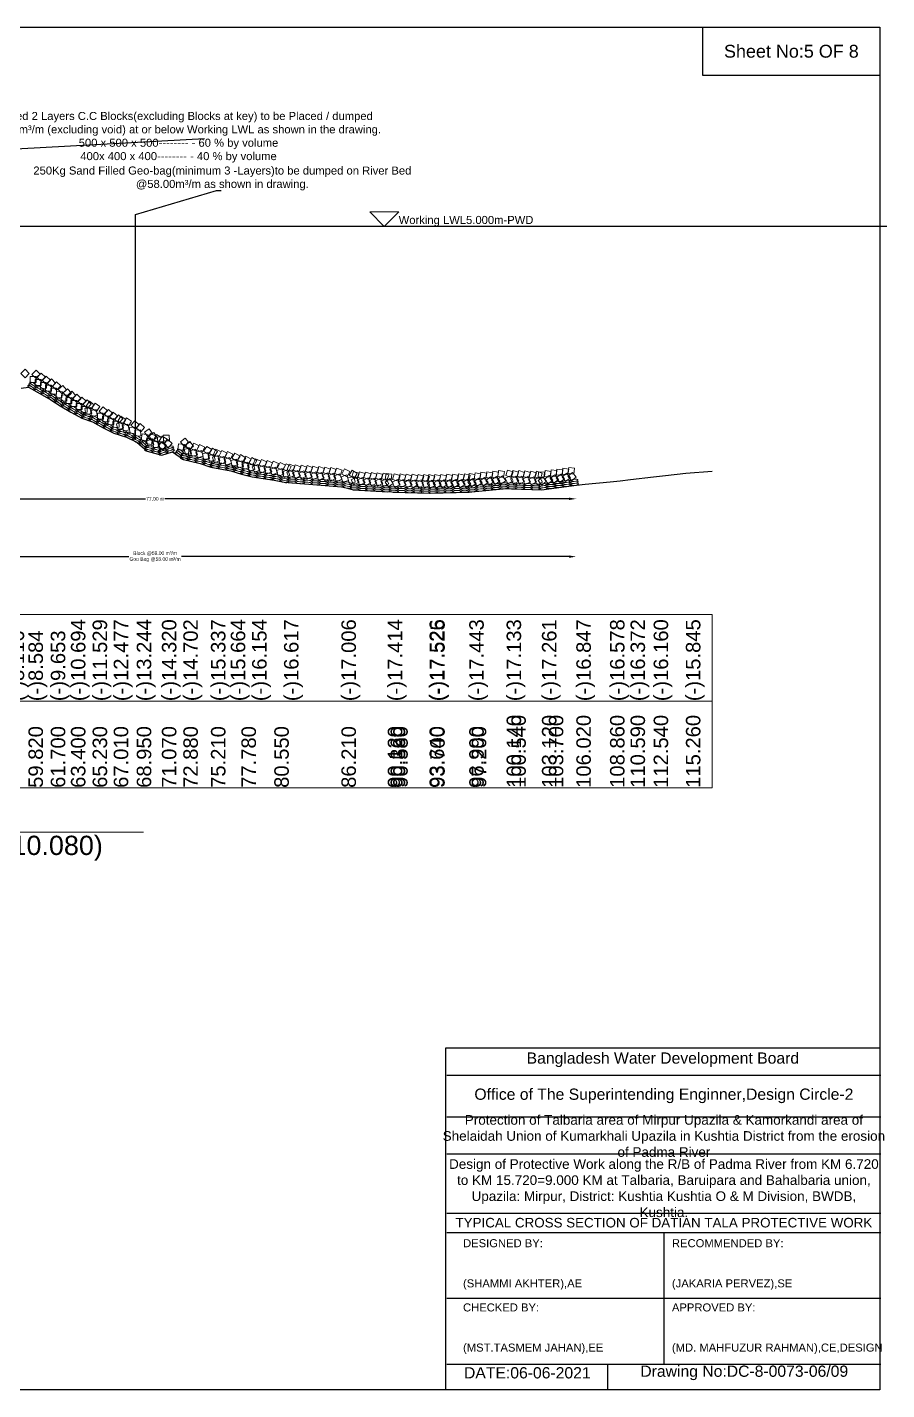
# Model space of a CAD drawing. Header units: inches. Extents: x 89000 to 215021, y -28933 to 1384.
# Drawn here: x 157658.7 to 157731, y -28933 to -28818.2 of the extents above; entities that cross this region are included whole.
import ezdxf

# ---------------------------------------------------------------- set-up
doc = ezdxf.new("R2010")
doc.units = ezdxf.units.IN
doc.header["$LTSCALE"] = 7
doc.header["$MEASUREMENT"] = 0
doc.header["$PDMODE"] = 3
for name, color, linetype, lineweight in [('Bed Level Divider', 7, 'Continuous', 9), ('Cross section Data Border', 7, 'Continuous', 9), ('Cross Section Labels', 7, 'Continuous', 9), ('Existing_Bed_Level for Xsection', 7, 'Continuous', 25), ('Long Section Labels', 7, 'Continuous', 9)]:
    doc.layers.add(name, color=color, linetype=linetype, lineweight=lineweight)
doc.styles.get("Standard").update_dxf_attribs({"font": 'arial.ttf'})
doc.dimstyles.new('Appron Lebeling Style', dxfattribs={"dimtxt": 50, "dimasz": 50, "dimexe": 0.18, "dimexo": 0.0625, "dimgap": 0.09, "dimtad": 0, "dimtih": 1, "dimtoh": 1, "dimdec": 4, "dimzin": 0, "dimdsep": 46, "dimtxsty": 'Standard', "dimcen": 0.09, "dimse1": 1, "dimse2": 1, "dimadec": 0, "dimazin": 0, "dimtfac": 1, "dimtdec": 4, "dimtofl": 0, "dimtmove": 0, "dimatfit": 3, "dimfxl": 1, "dimtolj": 1, "dimtzin": 0, "dimarcsym": 0})
doc.dimstyles.get("Standard").update_dxf_attribs({"dimtxt": 0.18, "dimasz": 0.18, "dimexe": 0.18, "dimexo": 0.0625, "dimgap": 0.09, "dimtad": 0, "dimtih": 1, "dimtoh": 1, "dimdec": 4, "dimzin": 0, "dimdsep": 46, "dimtxsty": 'Standard', "dimcen": 0.09, "dimadec": 0, "dimazin": 0, "dimtfac": 1, "dimtdec": 4, "dimtofl": 0, "dimtmove": 0, "dimatfit": 3, "dimfxl": 1, "dimtolj": 1, "dimtzin": 0, "dimarcsym": 0})

# ---------------------------------------------------------------- blocks, each defined once
blk = doc.blocks.new('*D4')
at = {"layer": 'Cross Section Labels', "color": 0, "lineweight": -2, "transparency": 16777216}
for p, q in [((157634.57, -28857.9), (157668.61, -28857.9)), ((157704.29, -28857.9), (157670.25, -28857.9))]:
    blk.add_line(p, q, dxfattribs=at)
at = {"layer": 'Cross Section Labels', "color": 0, "transparency": 16777216}
for points in [[(157634.57, -28857.8), (157634.57, -28858), (157633.97, -28857.9)], [(157704.29, -28857.8), (157704.29, -28858), (157704.89, -28857.9)]]:
    blk.add_solid(points, dxfattribs=at)
at = {"layer": 'Defpoints', "color": 0, "transparency": 16777216}
for p in [(157633.97, -28834.93), (157704.89, -28856.75), (157704.89, -28857.9)]:
    blk.add_point(p, dxfattribs=at)
at = {"layer": 'Cross Section Labels', "color": 0, "transparency": 16777216, "insert": (157669.43, -28857.9), "char_height": 0.3, "attachment_point": 5}
blk.add_mtext('\\A1;77.00 m', dxfattribs=at)
blk = doc.blocks.new('*D5')
at = {"layer": 'Cross Section Labels', "color": 0, "lineweight": -2, "transparency": 16777216}
for p, q in [((157634.57, -28862.77), (157667.21, -28862.77)), ((157704.29, -28862.77), (157671.65, -28862.77))]:
    blk.add_line(p, q, dxfattribs=at)
at = {"layer": 'Cross Section Labels', "color": 0, "transparency": 16777216}
for points in [[(157634.57, -28862.67), (157634.57, -28862.87), (157633.97, -28862.77)], [(157704.29, -28862.67), (157704.29, -28862.87), (157704.89, -28862.77)]]:
    blk.add_solid(points, dxfattribs=at)
at = {"layer": 'Defpoints', "color": 0, "transparency": 16777216}
for p in [(157633.97, -28834.93), (157704.89, -28856.75), (157704.89, -28862.77)]:
    blk.add_point(p, dxfattribs=at)
at = {"layer": 'Cross Section Labels', "color": 0, "transparency": 16777216, "insert": (157669.43, -28862.77), "char_height": 0.3, "attachment_point": 5}
blk.add_mtext('\\A1;Block @59.00 m³/m ^JGoo Bag @58.00 m³/m ', dxfattribs=at)

msp = doc.modelspace()

# ---------------------------------------------------------------- linework, layer by layer
for points in [[(157568.09036, -28818.16454), (157730.45036, -28818.16454), (157730.45036, -28932.9693), (157568.09036, -28932.9693)], [(157715.56248, -28818.16454), (157730.44548, -28818.16454), (157730.44548, -28822.22354), (157715.56248, -28822.22354)]]:
    msp.add_lwpolyline(points, close=True)
for points in [[(157693.91936, -28932.9693), (157693.91936, -28904.14906), (157730.45036, -28904.14906)], [(157694.00638, -28906.44916), (157730.53738, -28906.44916)], [(157694.00638, -28909.96696), (157730.53738, -28909.96696)], [(157694.00638, -28913.07886), (157730.53738, -28913.07886)], [(157694.00638, -28918.08496), (157730.53738, -28918.08496)], [(157694.00638, -28919.70856), (157730.53738, -28919.70856)], [(157712.27188, -28919.70856), (157712.27188, -28930.80316)], [(157694.00638, -28925.25586), (157730.53738, -28925.25586)], [(157694.00638, -28930.80316), (157730.53738, -28930.80316)], [(157707.53638, -28930.80316), (157707.53638, -28932.9693)]]:
    msp.add_lwpolyline(points)
at = {"layer": 'Bed Level Divider'}
msp.add_line((157716.34284, -28867.64086), (157716.34284, -28882.25326), dxfattribs=at)
at = {"layer": 'Cross section Data Border'}
for points in [[(157716.34284, -28882.25326), (157577.11882, -28882.25326), (157577.11882, -28867.64086), (157716.34284, -28867.64086)], [(157577.11882, -28874.94706), (157716.34284, -28874.94706)]]:
    msp.add_lwpolyline(points, dxfattribs=at)
at = {"layer": 'Cross Section Labels'}
msp.add_lwpolyline([(157688.72361, -28834.94427), (157689.94131, -28833.72657), (157687.50591, -28833.72657)], close=True, dxfattribs=at)
msp.add_lwpolyline([(157612.58986, -28885.99045), (157640.51578, -28885.99045), (157668.4417, -28885.99045)], dxfattribs=at)
at = {"layer": 'Existing_Bed_Level for Xsection'}
for points in [[(157632.29492, -28834.93344), (157731.03492, -28834.93344)], [(157658.13932, -28848.58723), (157658.76839, -28848.48538), (157659.71698, -28849.02757), (157660.64559, -28849.55279), (157661.42443, -28850.06702), (157662.34307, -28850.59224), (157663.25171, -28851.10148), (157664.17035, -28851.426), (157665.05903, -28851.90928), (157665.9477, -28852.37259), (157667.01611, -28852.71009), (157667.88482, -28853.13845), (157668.7735, -28853.89433), (157670.00167, -28854.21285), (157670.90033, -28853.92628), (157671.80898, -28854.59429), (157673.21688, -28854.92379), (157674.13552, -28855.22834), (157675.80304, -28855.55486), (157676.7017, -28855.80948), (157677.60036, -28856.04413), (157679.46758, -28856.32271), (157680.28636, -28856.50644), (157685.11917, -28856.89486), (157685.62841, -28856.99471), (157686.09772, -28857.1355), (157689.02336, -28857.30226), (157689.263, -28857.27729), (157689.48268, -28857.3372), (157692.53813, -28857.41409), (157692.59804, -28857.41309), (157692.59804, -28857.41309), (157692.59804, -28857.41309), (157695.88315, -28857.33121), (157696.09284, -28857.29826), (157699.02847, -28857.02167), (157699.42788, -28857.05063), (157702.00404, -28857.14948), (157702.58318, -28857.04664), (157704.89973, -28856.7361), (157705.62865, -28856.65921), (157707.73551, -28856.4675), (157708.58425, -28856.37064), (157709.46294, -28856.2618), (157711.41005, -28856.05012), (157712.39857, -28855.9313), (157714.126, -28855.73559), (157716.3427, -28855.57682)]]:
    msp.add_lwpolyline(points, dxfattribs=at)
at = {"layer": 'Long Section Labels'}
for points in [[(157658.83453, -28847.3434), (157658.48591, -28846.98601), (157658.12852, -28847.33463), (157658.47714, -28847.69202)], [(157659.40427, -28847.59384), (157658.90502, -28847.5957), (157658.90688, -28848.09496), (157659.40614, -28848.09309)], [(157659.75635, -28847.40949), (157659.40187, -28847.05792), (157659.0503, -28847.41241), (157659.40479, -28847.76397)], [(157659.83772, -28847.84159), (157659.33846, -28847.84345), (157659.34033, -28848.34271), (157659.83959, -28848.34084)], [(157660.1898, -28847.65724), (157659.83531, -28847.30567), (157659.48375, -28847.66016), (157659.83824, -28848.01172)], [(157660.27117, -28848.08934), (157659.77191, -28848.0912), (157659.77378, -28848.59046), (157660.27303, -28848.58859)], [(157660.62325, -28847.90499), (157660.26876, -28847.55342), (157659.9172, -28847.90791), (157660.27168, -28848.25947)], [(157661.05267, -28848.14669), (157660.6966, -28847.79673), (157660.34664, -28848.1528), (157660.70271, -28848.50276)], [(157661.48724, -28848.39247), (157661.13116, -28848.04251), (157660.78121, -28848.39859), (157661.13728, -28848.74854)], [(157660.70143, -28848.33263), (157660.20219, -28848.33675), (157660.20631, -28848.83599), (157660.70555, -28848.83187)], [(157661.13599, -28848.57841), (157660.63675, -28848.58254), (157660.64088, -28849.08178), (157661.14012, -28849.07765)], [(157661.61928, -28848.88954), (157661.12094, -28848.85933), (157661.09073, -28849.35767), (157661.58907, -28849.38789)], [(157661.98248, -28848.7282), (157661.65132, -28848.35458), (157661.2777, -28848.68575), (157661.60887, -28849.05936)], [(157662.03592, -28849.16463), (157661.53758, -28849.13442), (157661.50737, -28849.63276), (157662.00571, -28849.66297)], [(157662.39912, -28849.00328), (157662.06795, -28848.62967), (157661.69434, -28848.96084), (157662.02551, -28849.33445)], [(157662.76155, -28849.1908), (157662.40711, -28848.8392), (157662.0555, -28849.19364), (157662.40995, -28849.54525)], [(157663.19497, -28849.43861), (157662.84053, -28849.087), (157662.48892, -28849.44144), (157662.84337, -28849.79305)], [(157662.40945, -28849.37511), (157661.9102, -28849.37692), (157661.912, -28849.87617), (157662.41126, -28849.87436)], [(157662.84287, -28849.62291), (157662.34361, -28849.62472), (157662.34542, -28850.12397), (157662.84468, -28850.12217)], [(157663.26998, -28849.86276), (157662.77076, -28849.86884), (157662.77684, -28850.36806), (157663.27606, -28850.36198)], [(157663.62049, -28849.67544), (157663.26305, -28849.32688), (157662.91449, -28849.68432), (157663.27193, -28850.03288)], [(157663.7055, -28850.10684), (157663.20628, -28850.11292), (157663.21236, -28850.61214), (157663.71158, -28850.60606)], [(157664.05601, -28849.91953), (157663.69857, -28849.57097), (157663.35001, -28849.92841), (157663.70745, -28850.27697)], [(157663.99809, -28850.21055), (157663.50721, -28850.30162), (157663.59827, -28850.7925), (157664.08915, -28850.70144)], [(157664.31156, -28849.96625), (157663.89995, -28849.6837), (157663.6174, -28850.09531), (157664.02901, -28850.37786)], [(157664.46884, -28850.37685), (157663.97796, -28850.46791), (157664.06902, -28850.95879), (157664.5599, -28850.86773)], [(157664.78231, -28850.13255), (157664.3707, -28849.84999), (157664.08814, -28850.2616), (157664.49975, -28850.54416)], [(157665.41927, -28850.484), (157665.05742, -28850.14002), (157664.71344, -28850.50187), (157665.07529, -28850.84585)], [(157665.85787, -28850.72252), (157665.49602, -28850.37854), (157665.15204, -28850.74039), (157665.51389, -28851.08437)], [(157665.07117, -28850.67576), (157664.57207, -28850.6882), (157664.58451, -28851.1873), (157665.08361, -28851.17487)], [(157665.50977, -28850.91428), (157665.01067, -28850.92672), (157665.02311, -28851.42582), (157665.52221, -28851.41338)], [(157665.93478, -28851.13735), (157665.43597, -28851.15852), (157665.45714, -28851.65733), (157665.95595, -28851.63616)], [(157666.27947, -28850.93952), (157665.91165, -28850.60193), (157665.57406, -28850.96975), (157665.94188, -28851.30734)], [(157666.37748, -28851.36815), (157665.87868, -28851.38933), (157665.89985, -28851.88813), (157666.39866, -28851.86696)], [(157666.72217, -28851.17033), (157666.35436, -28850.83273), (157666.01677, -28851.20055), (157666.38458, -28851.53814)], [(157666.67046, -28851.45935), (157666.18292, -28851.56686), (157666.29042, -28852.0544), (157666.77797, -28851.9469)], [(157666.97554, -28851.20465), (157666.55467, -28850.93609), (157666.28611, -28851.35696), (157666.70698, -28851.62552)], [(157667.45161, -28851.35504), (157667.03074, -28851.08648), (157666.76218, -28851.50735), (157667.18305, -28851.77591)], [(157668.10153, -28851.65761), (157667.72623, -28851.32837), (157667.39698, -28851.70367), (157667.77229, -28852.03292)], [(157668.54931, -28851.87841), (157668.174, -28851.54917), (157667.84476, -28851.92447), (157668.22006, -28852.25372)], [(157667.14653, -28851.60974), (157666.65899, -28851.71724), (157666.76649, -28852.20479), (157667.25404, -28852.09728)], [(157667.76137, -28851.86313), (157667.26317, -28851.8955), (157667.29554, -28852.39371), (157667.79374, -28852.36134)], [(157668.20915, -28852.08393), (157667.71094, -28852.1163), (157667.74332, -28852.61451), (157668.24152, -28852.58214)], [(157668.84006, -28852.51886), (157668.34903, -28852.42858), (157668.25875, -28852.91961), (157668.74978, -28853.00989)], [(157669.22011, -28852.40263), (157668.93657, -28851.9917), (157668.52564, -28852.27524), (157668.80918, -28852.68617)], [(157669.48655, -28852.60906), (157669.05224, -28852.36282), (157668.80601, -28852.79714), (157669.24032, -28853.04337)], [(157669.6004, -28852.7261), (157669.31687, -28852.31517), (157668.90594, -28852.59871), (157669.18947, -28853.00964)], [(157669.96982, -28852.73439), (157669.53551, -28852.48816), (157669.28928, -28852.92247), (157669.72359, -28853.1687)], [(157670.13132, -28852.67767), (157669.63261, -28852.70098), (157669.65591, -28853.19969), (157670.15463, -28853.17638)], [(157670.45309, -28852.85973), (157670.01878, -28852.6135), (157669.77255, -28853.04781), (157670.20686, -28853.29404)], [(157670.60698, -28852.52599), (157670.10827, -28852.54929), (157670.13157, -28853.04801), (157670.63028, -28853.0247)], [(157669.22036, -28852.84232), (157668.72933, -28852.75205), (157668.63905, -28853.24308), (157669.13008, -28853.33335)], [(157669.19518, -28852.87933), (157668.71391, -28853.01213), (157668.84671, -28853.4934), (157669.32798, -28853.3606)], [(157669.67845, -28853.00466), (157669.19718, -28853.13747), (157669.32998, -28853.61874), (157669.81125, -28853.48593)], [(157670.16172, -28853.13), (157669.68045, -28853.2628), (157669.81325, -28853.74407), (157670.29452, -28853.61127)], [(157670.02896, -28853.06169), (157669.69265, -28853.43068), (157670.06164, -28853.76699), (157670.39795, -28853.398)], [(157670.50462, -28852.91001), (157670.16831, -28853.27899), (157670.53729, -28853.61531), (157670.87361, -28853.24632)], [(157671.90198, -28853.30939), (157671.40579, -28853.25412), (157671.35052, -28853.7503), (157671.84671, -28853.80558)], [(157672.27284, -28853.16654), (157671.96091, -28852.77672), (157671.5711, -28853.08865), (157671.88303, -28853.47847)], [(157672.30423, -28853.60511), (157671.80804, -28853.54984), (157671.75277, -28854.04602), (157672.24896, -28854.1013)], [(157672.35694, -28853.60484), (157671.87898, -28853.74908), (157672.02322, -28854.22705), (157672.50119, -28854.08281)], [(157672.64179, -28853.32769), (157672.20172, -28853.09189), (157671.96592, -28853.53196), (157672.40598, -28853.76776)], [(157672.6751, -28853.46226), (157672.36317, -28853.07244), (157671.97335, -28853.38437), (157672.28528, -28853.77419)], [(157672.84306, -28853.71861), (157672.3651, -28853.86286), (157672.50934, -28854.34082), (157672.98731, -28854.19658)], [(157673.12791, -28853.44147), (157672.68784, -28853.20567), (157672.45204, -28853.64573), (157672.89211, -28853.88153)], [(157673.32918, -28853.83239), (157672.85122, -28853.97663), (157672.99546, -28854.4546), (157673.47343, -28854.31035)], [(157673.61403, -28853.55524), (157673.17397, -28853.31944), (157672.93816, -28853.7595), (157673.37823, -28853.9953)], [(157674.21067, -28853.75373), (157673.79364, -28853.47924), (157673.51915, -28853.89627), (157673.93618, -28854.17076)], [(157674.68457, -28853.91083), (157674.26754, -28853.63634), (157673.99305, -28854.05337), (157674.41008, -28854.32786)], [(157675.00206, -28853.94804), (157674.55367, -28853.72848), (157674.33411, -28854.17686), (157674.78249, -28854.39643)], [(157675.49201, -28854.04398), (157675.04363, -28853.82441), (157674.82406, -28854.2728), (157675.27244, -28854.49236)], [(157673.90202, -28854.00408), (157673.413, -28854.10468), (157673.5136, -28854.5937), (157674.00261, -28854.4931)], [(157674.37591, -28854.16119), (157673.88689, -28854.26179), (157673.98749, -28854.7508), (157674.47651, -28854.65021)], [(157674.72753, -28854.23541), (157674.25515, -28854.39702), (157674.41676, -28854.8694), (157674.88914, -28854.70779)], [(157675.21748, -28854.33135), (157674.7451, -28854.49296), (157674.90671, -28854.96533), (157675.37909, -28854.80372)], [(157675.70743, -28854.42728), (157675.23506, -28854.58889), (157675.39667, -28855.06127), (157675.86904, -28854.89966)], [(157675.98196, -28854.13992), (157675.53358, -28853.92035), (157675.31401, -28854.36873), (157675.7624, -28854.5883)], [(157676.28227, -28854.55937), (157675.79816, -28854.68139), (157675.92018, -28855.1655), (157676.40429, -28855.04349)], [(157676.57961, -28854.29567), (157676.15091, -28854.0398), (157675.89504, -28854.46851), (157676.32374, -28854.72438)], [(157676.76262, -28854.69547), (157676.27851, -28854.81749), (157676.40053, -28855.3016), (157676.88464, -28855.17958)], [(157677.05996, -28854.43177), (157676.63126, -28854.1759), (157676.37539, -28854.6046), (157676.80409, -28854.86047)], [(157677.22238, -28854.82058), (157676.74089, -28854.95259), (157676.8729, -28855.43408), (157677.35439, -28855.30207)], [(157677.5142, -28854.55079), (157677.08029, -28854.30384), (157676.83335, -28854.73775), (157677.26725, -28854.9847)], [(157677.70544, -28854.94672), (157677.22395, -28855.07872), (157677.35596, -28855.56021), (157677.83745, -28855.42821)], [(157677.99726, -28854.67692), (157677.56335, -28854.42998), (157677.31641, -28854.86388), (157677.75031, -28855.11083)], [(157678.07983, -28855.01553), (157677.61525, -28855.19835), (157677.79806, -28855.66293), (157678.26264, -28855.48011)], [(157678.34107, -28854.71604), (157677.88322, -28854.51698), (157677.68416, -28854.97484), (157678.14202, -28855.17389)], [(157678.83487, -28854.78971), (157678.37701, -28854.59065), (157678.17795, -28855.04851), (157678.63581, -28855.24757)], [(157679.32866, -28854.86338), (157678.8708, -28854.66432), (157678.67174, -28855.12218), (157679.1296, -28855.32124)], [(157679.82245, -28854.93705), (157679.36459, -28854.738), (157679.16553, -28855.19586), (157679.62339, -28855.39491)], [(157680.41007, -28855.07579), (157679.96786, -28854.84403), (157679.73611, -28855.28624), (157680.17831, -28855.518)], [(157680.89721, -28855.1851), (157680.45501, -28854.95334), (157680.22325, -28855.39555), (157680.66546, -28855.62731)], [(157681.2021, -28855.1527), (157680.73179, -28854.98517), (157680.56426, -28855.45548), (157681.03457, -28855.62301)], [(157681.69975, -28855.19269), (157681.22944, -28855.02516), (157681.06191, -28855.49547), (157681.53222, -28855.663)], [(157678.57362, -28855.0892), (157678.10904, -28855.27202), (157678.29185, -28855.7366), (157678.75643, -28855.55378)], [(157679.06741, -28855.16288), (157678.60283, -28855.34569), (157678.78564, -28855.81027), (157679.25023, -28855.62746)], [(157679.5612, -28855.23655), (157679.09662, -28855.41936), (157679.27944, -28855.88394), (157679.74402, -28855.70113)], [(157680.12778, -28855.35554), (157679.65116, -28855.50416), (157679.79978, -28855.98078), (157680.2764, -28855.83216)], [(157680.61492, -28855.46485), (157680.1383, -28855.61347), (157680.28692, -28856.09009), (157680.76354, -28855.94147)], [(157680.96177, -28855.46923), (157680.51067, -28855.68314), (157680.72459, -28856.13425), (157681.17569, -28855.92033)], [(157681.45943, -28855.50922), (157681.00832, -28855.72314), (157681.22224, -28856.17425), (157681.67334, -28855.96033)], [(157681.95708, -28855.54922), (157681.50597, -28855.76314), (157681.71989, -28856.21425), (157682.171, -28856.00033)], [(157682.1974, -28855.23269), (157681.72709, -28855.06516), (157681.55956, -28855.53547), (157682.02987, -28855.703)], [(157682.45473, -28855.58922), (157682.00362, -28855.80314), (157682.21754, -28856.25424), (157682.66865, -28856.04033)], [(157682.69505, -28855.27269), (157682.22474, -28855.10516), (157682.05721, -28855.57547), (157682.52752, -28855.743)], [(157682.95238, -28855.62922), (157682.50128, -28855.84313), (157682.71519, -28856.29424), (157683.1663, -28856.08032)], [(157683.19271, -28855.31269), (157682.7224, -28855.14516), (157682.55487, -28855.61547), (157683.02518, -28855.783)], [(157683.45004, -28855.66921), (157682.99893, -28855.88313), (157683.21285, -28856.33424), (157683.66395, -28856.12032)], [(157683.69036, -28855.35268), (157683.22005, -28855.18515), (157683.05252, -28855.65546), (157683.52283, -28855.82299)], [(157683.94769, -28855.70921), (157683.49658, -28855.92313), (157683.7105, -28856.37423), (157684.16161, -28856.16032)], [(157684.18801, -28855.39268), (157683.7177, -28855.22515), (157683.55017, -28855.69546), (157684.02048, -28855.86299)], [(157684.44534, -28855.74921), (157683.99423, -28855.96313), (157684.20815, -28856.41423), (157684.65926, -28856.20031)], [(157684.68566, -28855.43268), (157684.21535, -28855.26515), (157684.04782, -28855.73546), (157684.51813, -28855.90299)], [(157684.94299, -28855.78921), (157684.49189, -28856.00312), (157684.7058, -28856.45423), (157685.15691, -28856.24031)], [(157685.18332, -28855.47268), (157684.71301, -28855.30514), (157684.54547, -28855.77545), (157685.01578, -28855.94298)], [(157685.56053, -28855.87249), (157685.08812, -28856.03398), (157685.2496, -28856.5064), (157685.72202, -28856.34491)], [(157685.83514, -28855.5852), (157685.38681, -28855.36551), (157685.16713, -28855.81384), (157685.61545, -28856.03352)], [(157686.14984, -28856.01473), (157685.6639, -28856.1293), (157685.77847, -28856.61524), (157686.26441, -28856.50067)], [(157686.45119, -28855.75563), (157686.02647, -28855.49321), (157685.76404, -28855.91793), (157686.18877, -28856.18036)], [(157686.38366, -28856.06207), (157685.93765, -28856.28642), (157686.16201, -28856.73243), (157686.60801, -28856.50808)], [(157686.61656, -28855.74003), (157686.14248, -28855.58349), (157685.98593, -28856.05757), (157686.46001, -28856.21411)], [(157686.88211, -28856.09048), (157686.4361, -28856.31483), (157686.66045, -28856.76084), (157687.10646, -28856.53649)], [(157687.115, -28855.76844), (157686.64092, -28855.6119), (157686.48438, -28856.08598), (157686.95846, -28856.24252)], [(157687.38056, -28856.11889), (157686.93455, -28856.34324), (157687.1589, -28856.78925), (157687.60491, -28856.5649)], [(157687.61345, -28855.79685), (157687.13937, -28855.64031), (157686.98283, -28856.11439), (157687.45691, -28856.27093)], [(157687.87901, -28856.1473), (157687.433, -28856.37165), (157687.65735, -28856.81766), (157688.10336, -28856.59331)], [(157688.1119, -28855.82526), (157687.63782, -28855.66872), (157687.48128, -28856.1428), (157687.95536, -28856.29934)], [(157688.61035, -28855.85367), (157688.13627, -28855.69713), (157687.97972, -28856.17121), (157688.4538, -28856.32775)], [(157689.1088, -28855.88208), (157688.63472, -28855.72554), (157688.47817, -28856.19962), (157688.95225, -28856.35616)], [(157689.37509, -28855.83516), (157688.88207, -28855.75651), (157688.80341, -28856.24953), (157689.29643, -28856.32819)], [(157690.05228, -28855.92837), (157689.57347, -28855.78697), (157689.43206, -28856.26578), (157689.91088, -28856.40719)], [(157690.55138, -28855.94093), (157690.07257, -28855.79953), (157689.93116, -28856.27834), (157690.40998, -28856.41975)], [(157691.05048, -28855.95349), (157690.57167, -28855.81209), (157690.43026, -28856.2909), (157690.90908, -28856.43231)], [(157691.54958, -28855.96605), (157691.07076, -28855.82465), (157690.92936, -28856.30346), (157691.40817, -28856.44486)], [(157692.04868, -28855.97861), (157691.56986, -28855.83721), (157691.42846, -28856.31602), (157691.90727, -28856.45742)], [(157692.54778, -28855.99117), (157692.06896, -28855.84977), (157691.92756, -28856.32858), (157692.40637, -28856.46998)], [(157692.97506, -28855.98055), (157692.48977, -28855.86329), (157692.37251, -28856.34858), (157692.8578, -28856.46584)], [(157693.47416, -28855.96811), (157692.98887, -28855.85085), (157692.87161, -28856.33614), (157693.3569, -28856.4534)], [(157693.97326, -28855.95567), (157693.48797, -28855.83841), (157693.37071, -28856.3237), (157693.856, -28856.44096)], [(157694.47236, -28855.94323), (157693.98707, -28855.82597), (157693.86981, -28856.31126), (157694.3551, -28856.42852)], [(157694.97146, -28855.93079), (157694.48617, -28855.81353), (157694.36891, -28856.29882), (157694.85421, -28856.41608)], [(157695.47057, -28855.91835), (157694.98528, -28855.80109), (157694.86802, -28856.28638), (157695.35331, -28856.40364)], [(157695.96967, -28855.90591), (157695.48438, -28855.78865), (157695.36712, -28856.27394), (157695.85241, -28856.3912)], [(157696.36576, -28855.8435), (157695.87354, -28855.75999), (157695.79003, -28856.25221), (157696.28225, -28856.33572)], [(157696.68097, -28856.15005), (157696.27375, -28856.43889), (157696.56259, -28856.84611), (157696.96981, -28856.55727)], [(157696.86282, -28855.79667), (157696.3706, -28855.71316), (157696.28709, -28856.20538), (157696.77931, -28856.28889)], [(157697.17803, -28856.10322), (157696.77081, -28856.39206), (157697.05965, -28856.79928), (157697.46687, -28856.51044)], [(157697.35988, -28855.74984), (157696.86765, -28855.66633), (157696.78414, -28856.15855), (157697.27636, -28856.24206)], [(157697.67509, -28856.05639), (157697.26786, -28856.34523), (157697.55671, -28856.75245), (157697.96393, -28856.46361)], [(157697.85693, -28855.70301), (157697.36471, -28855.6195), (157697.2812, -28856.11172), (157697.77342, -28856.19523)], [(157698.17214, -28856.00956), (157697.76492, -28856.2984), (157698.05376, -28856.70562), (157698.46098, -28856.41678)], [(157698.35399, -28855.65618), (157697.86176, -28855.57267), (157697.77825, -28856.06489), (157698.27048, -28856.1484)], [(157698.6692, -28855.96273), (157698.26198, -28856.25157), (157698.55082, -28856.65879), (157698.95804, -28856.36995)], [(157698.85104, -28855.60934), (157698.35882, -28855.52583), (157698.27531, -28856.01806), (157698.76753, -28856.10157)], [(157699.34938, -28855.9541), (157698.89996, -28856.17154), (157699.1174, -28856.62096), (157699.56682, -28856.40352)], [(157699.58722, -28855.6357), (157699.11561, -28855.47186), (157698.95177, -28855.94346), (157699.42337, -28856.10731)], [(157699.81061, -28855.97656), (157699.36885, -28856.20916), (157699.60145, -28856.65093), (157700.04321, -28856.41832)], [(157700.03748, -28855.65026), (157699.56058, -28855.50255), (157699.41287, -28855.97945), (157699.88977, -28856.12716)], [(157700.3095, -28855.99571), (157699.86774, -28856.22831), (157700.10034, -28856.67007), (157700.5421, -28856.43747)], [(157700.53637, -28855.6694), (157700.05947, -28855.52169), (157699.91176, -28855.9986), (157700.38866, -28856.14631)], [(157700.80839, -28856.01485), (157700.36663, -28856.24745), (157700.59923, -28856.68921), (157701.04099, -28856.45661)], [(157701.03526, -28855.68854), (157700.55836, -28855.54083), (157700.41065, -28856.01774), (157700.88755, -28856.16545)], [(157701.30728, -28856.03399), (157700.86552, -28856.26659), (157701.09812, -28856.70836), (157701.53988, -28856.47575)], [(157701.53415, -28855.70769), (157701.05725, -28855.55998), (157700.90954, -28856.03688), (157701.38644, -28856.18459)], [(157701.80617, -28856.05314), (157701.36441, -28856.28574), (157701.59701, -28856.7275), (157702.03877, -28856.4949)], [(157702.03304, -28855.72683), (157701.55614, -28855.57912), (157701.40843, -28856.05603), (157701.88533, -28856.20374)], [(157702.21915, -28855.66616), (157701.72175, -28855.62315), (157701.67874, -28856.12055), (157702.17614, -28856.16356)], [(157702.06679, -28856.03322), (157701.68454, -28856.35437), (157702.00569, -28856.73662), (157702.38794, -28856.41547)], [(157702.60565, -28855.94587), (157702.21009, -28856.25049), (157702.51472, -28856.64604), (157702.91027, -28856.34142)], [(157702.77346, -28855.58561), (157702.27834, -28855.52151), (157702.21424, -28856.01664), (157702.70936, -28856.08073)], [(157703.10048, -28855.87953), (157702.70492, -28856.18416), (157703.00955, -28856.57971), (157703.4051, -28856.27508)], [(157703.26829, -28855.51928), (157702.77317, -28855.45518), (157702.70907, -28855.9503), (157703.20419, -28856.0144)], [(157703.59531, -28855.8132), (157703.19976, -28856.11782), (157703.50438, -28856.51338), (157703.89993, -28856.20875)], [(157703.76312, -28855.45294), (157703.268, -28855.38885), (157703.2039, -28855.88397), (157703.69902, -28855.94807)], [(157704.09014, -28855.74687), (157703.69459, -28856.05149), (157703.99921, -28856.44704), (157704.39476, -28856.14242)], [(157704.25795, -28855.38661), (157703.76283, -28855.32251), (157703.69873, -28855.81764), (157704.19385, -28855.88174)], [(157704.58497, -28855.68053), (157704.18942, -28855.98516), (157704.49404, -28856.38071), (157704.88959, -28856.07609)], [(157704.75278, -28855.32028), (157704.25766, -28855.25618), (157704.19356, -28855.75131), (157704.68869, -28855.8154)], [(157688.37745, -28856.17571), (157687.93145, -28856.40006), (157688.1558, -28856.84607), (157688.60181, -28856.62172)], [(157688.8759, -28856.20412), (157688.42989, -28856.42847), (157688.65425, -28856.87448), (157689.10026, -28856.65013)], [(157689.19673, -28856.19032), (157688.79238, -28856.48316), (157689.08522, -28856.88751), (157689.48957, -28856.59467)], [(157689.82974, -28856.25765), (157689.39108, -28856.49606), (157689.62949, -28856.93471), (157690.06815, -28856.6963)], [(157690.32883, -28856.2702), (157689.89018, -28856.50862), (157690.12859, -28856.94727), (157690.56725, -28856.70886)], [(157690.82793, -28856.28276), (157690.38928, -28856.52117), (157690.62769, -28856.95983), (157691.06634, -28856.72142)], [(157691.32703, -28856.29532), (157690.88838, -28856.53373), (157691.12679, -28856.97239), (157691.56544, -28856.73398)], [(157691.82613, -28856.30788), (157691.38748, -28856.54629), (157691.62589, -28856.98495), (157692.06454, -28856.74654)], [(157692.32523, -28856.32044), (157691.88658, -28856.55885), (157692.12499, -28856.99751), (157692.56364, -28856.7591)], [(157692.76927, -28856.32055), (157692.3431, -28856.58061), (157692.60317, -28857.00679), (157693.02934, -28856.74672)], [(157693.26837, -28856.30811), (157692.8422, -28856.56817), (157693.10227, -28856.99435), (157693.52844, -28856.73428)], [(157693.76748, -28856.29567), (157693.34131, -28856.55573), (157693.60137, -28856.98191), (157694.02755, -28856.72184)], [(157694.26658, -28856.28323), (157693.84041, -28856.5433), (157694.10048, -28856.96947), (157694.52665, -28856.7094)], [(157694.76568, -28856.27079), (157694.33951, -28856.53086), (157694.59958, -28856.95703), (157695.02575, -28856.69696)], [(157695.26478, -28856.25835), (157694.83861, -28856.51842), (157695.09868, -28856.94459), (157695.52485, -28856.68452)], [(157695.76388, -28856.24591), (157695.33771, -28856.50598), (157695.59778, -28856.93215), (157696.02395, -28856.67208)], [(157696.18392, -28856.19688), (157695.7767, -28856.48572), (157696.06554, -28856.89294), (157696.47276, -28856.6041)]]:
    msp.add_lwpolyline(points, close=True, dxfattribs=at)
for centre, major_axis in [((157659.16608, -28848.23569), (0.2885, -0.1649)), ((157658.99761, -28848.53044), (0.2885, -0.1649)), ((157659.08185, -28848.38306), (0.2885, -0.1649)), ((157659.57462, -28848.86024), (0.2885, -0.1649)), ((157659.65886, -28848.71287), (0.2885, -0.1649)), ((157659.74309, -28848.5655), (0.2885, -0.1649)), ((157660.1523, -28849.18808), (0.28925, -0.1636)), ((157660.23587, -28849.04033), (0.28925, -0.1636)), ((157660.31944, -28848.89257), (0.28925, -0.1636)), ((157660.82752, -28849.37958), (0.27731, -0.1831)), ((157660.92105, -28849.23792), (0.27731, -0.1831)), ((157660.73399, -28849.52123), (0.27731, -0.1831)), ((157661.28862, -28849.88743), (0.27731, -0.1831)), ((157661.38215, -28849.74577), (0.27731, -0.1831)), ((157661.47568, -28849.60412), (0.27731, -0.1831)), ((157661.85359, -28850.22642), (0.28848, -0.16494)), ((157661.93784, -28850.07905), (0.28848, -0.16494)), ((157662.02209, -28849.93169), (0.28848, -0.16494)), ((157662.43014, -28850.55555), (0.28988, -0.16246)), ((157662.51313, -28850.40747), (0.28988, -0.16246)), ((157662.59612, -28850.25939), (0.28988, -0.16246)), ((157663.17589, -28850.58431), (0.28988, -0.16246)), ((157663.00991, -28850.88047), (0.28988, -0.16246)), ((157663.0929, -28850.73239), (0.28988, -0.16246)), ((157663.60042, -28851.14648), (0.31333, -0.11069)), ((157663.65696, -28850.98643), (0.31333, -0.11069)), ((157663.7135, -28850.82637), (0.31333, -0.11069)), ((157664.23742, -28851.37767), (0.29193, -0.15876)), ((157664.31852, -28851.22854), (0.29193, -0.15876)), ((157664.39961, -28851.07942), (0.29193, -0.15876)), ((157664.82128, -28851.69518), (0.29193, -0.15876)), ((157664.90238, -28851.54606), (0.29193, -0.15876)), ((157664.98347, -28851.39693), (0.29193, -0.15876)), ((157665.56364, -28851.70558), (0.29466, -0.15362)), ((157665.40669, -28852.00662), (0.29466, -0.15362)), ((157665.48516, -28851.8561), (0.29466, -0.15362)), ((157665.98302, -28852.30657), (0.31687, -0.1001)), ((157666.03415, -28852.14471), (0.31687, -0.1001)), ((157666.08528, -28851.98285), (0.31687, -0.1001)), ((157666.61676, -28852.50676), (0.31687, -0.1001)), ((157666.6679, -28852.3449), (0.31687, -0.1001)), ((157666.71903, -28852.18304), (0.31687, -0.1001)), ((157667.25008, -28852.74263), (0.29804, -0.14696)), ((157667.32515, -28852.59039), (0.29804, -0.14696)), ((157667.40022, -28852.43815), (0.29804, -0.14696)), ((157667.92123, -28852.88432), (0.29804, -0.14696)), ((157667.9963, -28852.73208), (0.29804, -0.14696)), ((157667.84616, -28853.03656), (0.29804, -0.14696)), ((157668.38137, -28853.46113), (0.25313, -0.2153)), ((157668.49135, -28853.33183), (0.25313, -0.2153)), ((157668.60133, -28853.20253), (0.25313, -0.2153)), ((157668.86991, -28853.84349), (0.32166, -0.08342)), ((157668.91253, -28853.67918), (0.32166, -0.08342)), ((157668.95514, -28853.51487), (0.32166, -0.08342)), ((157669.55585, -28853.84603), (0.32166, -0.08342)), ((157669.59847, -28853.68171), (0.32166, -0.08342)), ((157670.00423, -28853.77853), (0.3166, 0.10096)), ((157670.0558, -28853.94026), (0.3166, 0.10096)), ((157670.63742, -28853.57661), (0.3166, 0.10096)), ((157670.689, -28853.73834), (0.3166, 0.10096)), ((157670.74057, -28853.90006), (0.3166, 0.10096)), ((157671.47335, -28854.04329), (0.26774, -0.19683)), ((157671.57389, -28853.90652), (0.26774, -0.19683)), ((157669.51324, -28854.01034), (0.32166, -0.08342)), ((157670.10737, -28854.10198), (0.3166, 0.10096)), ((157671.3728, -28854.18006), (0.26774, -0.19683)), ((157671.88754, -28854.53735), (0.32356, -0.07573)), ((157671.92622, -28854.37207), (0.32356, -0.07573)), ((157671.96491, -28854.20679), (0.32356, -0.07573)), ((157672.53466, -28854.6888), (0.32356, -0.07573)), ((157672.57335, -28854.52352), (0.32356, -0.07573)), ((157672.61203, -28854.35824), (0.32356, -0.07573)), ((157673.18179, -28854.84026), (0.32356, -0.07573)), ((157673.22047, -28854.67498), (0.32356, -0.07573)), ((157673.25915, -28854.5097), (0.32356, -0.07573)), ((157673.82137, -28855.04661), (0.31542, -0.10457)), ((157673.87479, -28854.88549), (0.31542, -0.10457)), ((157673.92821, -28854.72436), (0.31542, -0.10457)), ((157674.48426, -28855.04902), (0.32611, -0.06386)), ((157674.51688, -28854.88244), (0.32611, -0.06386)), ((157675.16911, -28855.01015), (0.32611, -0.06386)), ((157675.82133, -28855.13786), (0.32611, -0.06386)), ((157674.45165, -28855.21561), (0.32611, -0.06386)), ((157675.10387, -28855.34332), (0.32611, -0.06386)), ((157675.13649, -28855.17673), (0.32611, -0.06386)), ((157675.7561, -28855.47103), (0.32611, -0.06386)), ((157675.78871, -28855.30444), (0.32611, -0.06386)), ((157676.40361, -28855.64864), (0.31972, -0.09059)), ((157676.44988, -28855.48532), (0.31972, -0.09059)), ((157676.49615, -28855.322), (0.31972, -0.09059)), ((157677.04315, -28855.82275), (0.32153, -0.08395)), ((157677.08603, -28855.65851), (0.32153, -0.08395)), ((157677.12892, -28855.49427), (0.32153, -0.08395)), ((157677.67871, -28855.98186), (0.32867, -0.04904)), ((157677.70376, -28855.81397), (0.32867, -0.04904)), ((157677.72881, -28855.64608), (0.32867, -0.04904)), ((157678.33604, -28856.07993), (0.32867, -0.04904)), ((157678.36109, -28855.91204), (0.32867, -0.04904)), ((157678.38614, -28855.74415), (0.32867, -0.04904)), ((157678.99338, -28856.178), (0.32867, -0.04904)), ((157679.01843, -28856.01012), (0.32867, -0.04904)), ((157679.04348, -28855.84223), (0.32867, -0.04904)), ((157679.65448, -28856.28951), (0.32424, -0.07276)), ((157679.69164, -28856.12388), (0.32424, -0.07276)), ((157679.72881, -28855.95825), (0.32424, -0.07276)), ((157680.34013, -28856.2694), (0.32424, -0.07276)), ((157680.37729, -28856.10377), (0.32424, -0.07276)), ((157680.98081, -28856.14838), (0.33124, -0.02662)), ((157681.64328, -28856.20163), (0.33124, -0.02662)), ((157682.30576, -28856.25487), (0.33124, -0.02662)), ((157680.30296, -28856.43502), (0.32424, -0.07276)), ((157680.95361, -28856.48678), (0.33124, -0.02662)), ((157680.96721, -28856.31758), (0.33124, -0.02662)), ((157681.61608, -28856.54003), (0.33124, -0.02662)), ((157681.62968, -28856.37083), (0.33124, -0.02662)), ((157682.27856, -28856.59327), (0.33124, -0.02662)), ((157682.29216, -28856.42407), (0.33124, -0.02662)), ((157682.94103, -28856.64652), (0.33124, -0.02662)), ((157682.95463, -28856.47732), (0.33124, -0.02662)), ((157682.96823, -28856.30811), (0.33124, -0.02662)), ((157683.60351, -28856.69976), (0.33124, -0.02662)), ((157683.61711, -28856.53056), (0.33124, -0.02662)), ((157683.6307, -28856.36136), (0.33124, -0.02662)), ((157684.26598, -28856.75301), (0.33124, -0.02662)), ((157684.27958, -28856.5838), (0.33124, -0.02662)), ((157684.29318, -28856.4146), (0.33124, -0.02662)), ((157684.92846, -28856.80625), (0.33124, -0.02662)), ((157684.94205, -28856.63705), (0.33124, -0.02662)), ((157684.95565, -28856.46785), (0.33124, -0.02662)), ((157685.59325, -28856.91318), (0.3261, -0.06394)), ((157685.62591, -28856.7466), (0.3261, -0.06394)), ((157685.65857, -28856.58003), (0.3261, -0.06394)), ((157686.22451, -28857.06959), (0.33177, -0.01891)), ((157686.23417, -28856.90011), (0.33177, -0.01891)), ((157686.24383, -28856.73064), (0.33177, -0.01891)), ((157686.88805, -28857.10741), (0.33177, -0.01891)), ((157686.89771, -28856.93793), (0.33177, -0.01891)), ((157686.90736, -28856.76846), (0.33177, -0.01891)), ((157687.55158, -28857.14523), (0.33177, -0.01891)), ((157687.56124, -28856.97575), (0.33177, -0.01891)), ((157687.5709, -28856.80628), (0.33177, -0.01891)), ((157688.21511, -28857.18304), (0.33177, -0.01891)), ((157688.22477, -28857.01357), (0.33177, -0.01891)), ((157688.23443, -28856.8441), (0.33177, -0.01891)), ((157688.87865, -28857.22086), (0.33177, -0.01891)), ((157688.88831, -28857.05139), (0.33177, -0.01891)), ((157688.89797, -28856.88192), (0.33177, -0.01891)), ((157689.53099, -28857.26539), (0.3322, -0.00836)), ((157689.53526, -28857.0957), (0.3322, -0.00836)), ((157689.53953, -28856.926), (0.3322, -0.00836)), ((157690.19539, -28857.28211), (0.3322, -0.00836)), ((157690.19966, -28857.11242), (0.3322, -0.00836)), ((157690.20393, -28856.94272), (0.3322, -0.00836)), ((157690.85979, -28857.29883), (0.3322, -0.00836)), ((157690.86406, -28857.12913), (0.3322, -0.00836)), ((157690.86833, -28856.95944), (0.3322, -0.00836)), ((157691.52419, -28857.31555), (0.3322, -0.00836)), ((157691.52846, -28857.14585), (0.3322, -0.00836)), ((157691.53273, -28856.97616), (0.3322, -0.00836)), ((157692.18859, -28857.33226), (0.3322, -0.00836)), ((157692.19286, -28857.16257), (0.3322, -0.00836)), ((157692.19713, -28856.99288), (0.3322, -0.00836)), ((157692.84029, -28856.99443), (0.3322, 0.00828)), ((157692.84452, -28857.16413), (0.3322, 0.00828)), ((157692.84875, -28857.33382), (0.3322, 0.00828)), ((157693.5047, -28856.97787), (0.3322, 0.00828)), ((157693.50893, -28857.14757), (0.3322, 0.00828)), ((157693.51316, -28857.31726), (0.3322, 0.00828)), ((157694.1691, -28856.96131), (0.3322, 0.00828)), ((157694.17333, -28857.13101), (0.3322, 0.00828)), ((157694.17756, -28857.3007), (0.3322, 0.00828)), ((157694.83351, -28856.94475), (0.3322, 0.00828)), ((157694.83774, -28857.11445), (0.3322, 0.00828)), ((157694.84197, -28857.28414), (0.3322, 0.00828)), ((157695.49791, -28856.92819), (0.3322, 0.00828)), ((157695.50214, -28857.09789), (0.3322, 0.00828)), ((157695.50637, -28857.26758), (0.3322, 0.00828)), ((157696.13026, -28856.88038), (0.33084, 0.03117)), ((157696.14618, -28857.04938), (0.33084, 0.03117)), ((157696.1621, -28857.21837), (0.33084, 0.03117)), ((157696.79194, -28856.81803), (0.33084, 0.03117)), ((157696.80786, -28856.98703), (0.33084, 0.03117)), ((157696.82378, -28857.15603), (0.33084, 0.03117)), ((157697.45362, -28856.75569), (0.33084, 0.03117)), ((157697.46954, -28856.92469), (0.33084, 0.03117)), ((157697.48547, -28857.09369), (0.33084, 0.03117)), ((157698.1153, -28856.69335), (0.33084, 0.03117)), ((157698.13122, -28856.86235), (0.33084, 0.03117)), ((157698.14715, -28857.03135), (0.33084, 0.03117)), ((157698.77698, -28856.63101), (0.33084, 0.03117)), ((157698.7929, -28856.80001), (0.33084, 0.03117)), ((157698.80883, -28856.96901), (0.33084, 0.03117)), ((157699.48263, -28856.97966), (0.33206, -0.01274)), ((157699.48914, -28856.81004), (0.33206, -0.01274)), ((157699.49565, -28856.64042), (0.33206, -0.01274)), ((157700.14675, -28857.00515), (0.33206, -0.01274)), ((157700.15326, -28856.83553), (0.33206, -0.01274)), ((157700.15977, -28856.6659), (0.33206, -0.01274)), ((157700.81087, -28857.03063), (0.33206, -0.01274)), ((157700.81738, -28856.86101), (0.33206, -0.01274)), ((157700.82389, -28856.69139), (0.33206, -0.01274)), ((157701.475, -28857.05612), (0.33206, -0.01274)), ((157701.4815, -28856.88649), (0.33206, -0.01274)), ((157701.48801, -28856.71687), (0.33206, -0.01274)), ((157702.05973, -28856.72049), (0.32719, 0.0581)), ((157702.08941, -28856.88762), (0.32719, 0.0581)), ((157702.11909, -28857.05475), (0.32719, 0.0581)), ((157702.73328, -28856.61024), (0.32936, 0.04415)), ((157702.75583, -28856.77849), (0.32936, 0.04415)), ((157702.77839, -28856.94673), (0.32936, 0.04415)), ((157703.392, -28856.52194), (0.32936, 0.04415)), ((157703.41455, -28856.69018), (0.32936, 0.04415)), ((157703.43711, -28856.85843), (0.32936, 0.04415)), ((157704.05072, -28856.43364), (0.32936, 0.04415)), ((157704.07327, -28856.60188), (0.32936, 0.04415)), ((157704.09582, -28856.77012), (0.32936, 0.04415)), ((157704.70944, -28856.34534), (0.32936, 0.04415)), ((157704.73199, -28856.51358), (0.32936, 0.04415)), ((157704.75454, -28856.68182), (0.32936, 0.04415))]:
    msp.add_ellipse(centre, major_axis=major_axis, ratio=0.255, dxfattribs=at)

# ---------------------------------------------------------------- texts
at = {"attachment_point": 5}
for s, insert, char_height in [('Sheet No:5 OF 8', (157723.00398, -28820.19404), 1.0824), ('Bangladesh Water Development Board', (157712.18486, -28905.16381), 0.9471), ('Office of The Superintending Enginner,Design Circle-2', (157712.27188, -28908.20806), 0.9471)]:
    msp.add_mtext(s, dxfattribs=dict(at, insert=insert, char_height=char_height))
for s, insert, char_height, width, attachment_point in [('Protection of Talbaria area of Mirpur Upazila & Kamorkandi area of Shelaidah Union of Kumarkhali Upazila in Kushtia District from the erosion of Padma River', (157712.27188, -28911.59056), 0.8118, 37.884, 5), ('Design of Protective Work along the R/B of Padma River from KM 6.720 to KM 15.720=9.000 KM at Talbaria, Baruipara and Bahalbaria union, Upazila: Mirpur, District: Kushtia Kushtia O & M Division, BWDB, Kushtia.', (157712.27188, -28915.98781), 0.8118, 36.531, 5), ('TYPICAL CROSS SECTION OF DATIAN TALA PROTECTIVE WORK', (157712.27188, -28918.89676), 0.8060708, 37.884, 5), ('DESIGNED BY:^J^J^J(SHAMMI AKHTER),AE', (157695.35938, -28922.41456), 0.6765, 18.942, 4), ('RECOMMENDED BY:^J^J^J(JAKARIA PERVEZ),SE', (157712.94838, -28922.41456), 0.6765, 18.942, 4), ('CHECKED BY:^J^J^J(MST.TASMEM JAHAN),EE', (157695.35938, -28927.82656), 0.6765, 18.942, 4), ('APPROVED BY:^J^J^J(MD. MAHFUZUR RAHMAN),CE,DESIGN', (157712.94838, -28927.82656), 0.6765, 18.942, 4), ('DATE:06-06-2021', (157700.77138, -28931.54731), 0.9471, 18.942, 5), ('Drawing No:DC-8-0073-06/09', (157719.03688, -28931.54731), 0.9471, 29.766, 5)]:
    msp.add_mtext(s, dxfattribs=dict(insert=insert, char_height=char_height, width=width, attachment_point=attachment_point))
at = {"layer": 'Cross Section Labels'}
for s, insert, char_height, attachment_point in [('Assorted 2 Layers C.C Blocks(excluding Blocks at key) to be Placed / dumped^J@59.00 m³/m (excluding void) at or below Working LWL as shown in the drawing.^J500 x 500 x 500-------- - 60 % by volume^J400x 400 x 400-------- - 40 % by volume', (157671.40252, -28829.56577), 0.6765, 8), ('250Kg Sand Filled Geo-bag(minimum 3 -Layers)to be dumped on River Bed^J@58.00m³/m as shown in drawing.', (157675.09323, -28831.90804), 0.6765, 8), ('Working LWL5.000m-PWD', (157689.94131, -28834.94427), 0.6765, 7), ('TYPICAL SECTION  AT KM 9.120^J( APPLICABLE FROM KM 7.920 TO KM 10.080)', (157640.51578, -28885.99045), 1.6236, 5)]:
    msp.add_mtext(s, dxfattribs=dict(at, insert=insert, char_height=char_height, attachment_point=attachment_point))
at = {"layer": 'Long Section Labels', "char_height": 1.2177, "attachment_point": 1, "rotation": 90}
for s, insert in [('(-)10.694', (157662.3432, -28874.94706)), ('(-)11.529', (157664.17048, -28874.94706)), ('(-)12.477', (157665.94784, -28874.94706)), ('(-)13.244', (157667.88496, -28874.94706)), ('(-)14.320', (157670.00181, -28874.94706)), ('(-)14.702', (157671.80912, -28874.94706)), ('(-)15.337', (157674.13565, -28874.94706)), ('(-)15.664', (157675.80317, -28874.94706)), ('(-)16.154', (157677.6005, -28874.94706)), ('(-)16.617', (157680.2865, -28874.94706)), ('(-)17.006', (157685.11931, -28874.94706)), ('(-)17.414', (157689.0235, -28874.94706)), ('(-)17.526', (157692.53827, -28874.94706)), ('(-)17.525', (157692.59818, -28874.94706)), ('(-)17.525', (157692.59818, -28874.94706)), ('(-)17.525', (157692.59818, -28874.94706)), ('(-)17.443', (157695.88329, -28874.94706)), ('(-)17.133', (157699.02861, -28874.94706)), ('(-)17.261', (157702.00418, -28874.94706)), ('(-)16.847', (157704.89987, -28874.94706)), ('(-)16.578', (157707.73565, -28874.94706)), ('(-)16.372', (157709.46308, -28874.94706)), ('(-)16.160', (157711.41018, -28874.94706)), ('(-)15.845', (157714.12614, -28874.94706)), ('(-)8.116', (157657.18089, -28874.94706)), ('(-)8.584', (157658.76852, -28874.94706)), ('(-)9.653', (157660.64573, -28874.94706)), ('100.140', (157699.02861, -28882.25326)), ('100.540', (157699.42801, -28882.25326)), ('103.120', (157702.00418, -28882.25326)), ('103.700', (157702.58332, -28882.25326)), ('106.020', (157704.89987, -28882.25326)), ('108.860', (157707.73565, -28882.25326)), ('110.590', (157709.46308, -28882.25326)), ('112.540', (157711.41018, -28882.25326)), ('115.260', (157714.12614, -28882.25326)), ('59.820', (157658.76852, -28882.25326)), ('61.700', (157660.64573, -28882.25326)), ('63.400', (157662.3432, -28882.25326)), ('65.230', (157664.17048, -28882.25326)), ('67.010', (157665.94784, -28882.25326)), ('68.950', (157667.88496, -28882.25326)), ('71.070', (157670.00181, -28882.25326)), ('72.880', (157671.80912, -28882.25326)), ('75.210', (157674.13565, -28882.25326)), ('77.780', (157676.70184, -28882.25326)), ('80.550', (157679.46772, -28882.25326)), ('86.210', (157685.11931, -28882.25326)), ('90.120', (157689.0235, -28882.25326)), ('90.360', (157689.26314, -28882.25326)), ('90.580', (157689.48281, -28882.25326)), ('93.640', (157692.53827, -28882.25326)), ('93.700', (157692.59818, -28882.25326)), ('93.700', (157692.59818, -28882.25326)), ('93.700', (157692.59818, -28882.25326)), ('96.990', (157695.88329, -28882.25326)), ('97.200', (157696.09298, -28882.25326))]:
    msp.add_mtext(s, dxfattribs=dict(at, insert=insert))

# ---------------------------------------------------------------- dimensions: what is measured, and where the dimension line sits
at = {"layer": 'Cross Section Labels'}
for base, text, picture, middle in [((157704.88775, -28857.89926), '77.00 m', '*D4', (157669.43022, -28857.89926)), ((157704.88775, -28862.77006), 'Block @59.00 m³/m ^JGoo Bag @58.00 m³/m ', '*D5', (157669.43022, -28862.77006))]:
    dim = msp.add_linear_dim(base=base, p1=(157633.97269, -28834.93344), p2=(157704.88775, -28856.7496), text=text, dimstyle='Appron Lebeling Style', override={"dimtxt": 0.3, "dimasz": 0.6}, dxfattribs=at)
    dim.commit()
    dim.dimension.update_dxf_attribs({"geometry": picture, "text_midpoint": middle})

# ---------------------------------------------------------------- leaders
msp.add_leader([(157651.36707, -28843.26733), (157651.68403, -28828.73818), (157673.57988, -28827.53337)], dimstyle='Standard', override={"dimasz": 0.4}, dxfattribs=at)
at = {"layer": 'Cross Section Labels', "annotation_type": 0, "has_hookline": 1, "hookline_direction": 0, "text_width": 31.73782}
msp.add_leader([(157667.78825, -28852.91739), (157667.78825, -28833.93492), (157674.60323, -28831.90804), (157675.00323, -28831.90804)], dimstyle='Standard', override={"dimasz": 0.4}, dxfattribs=at)

doc.saveas('drawing.dxf')
